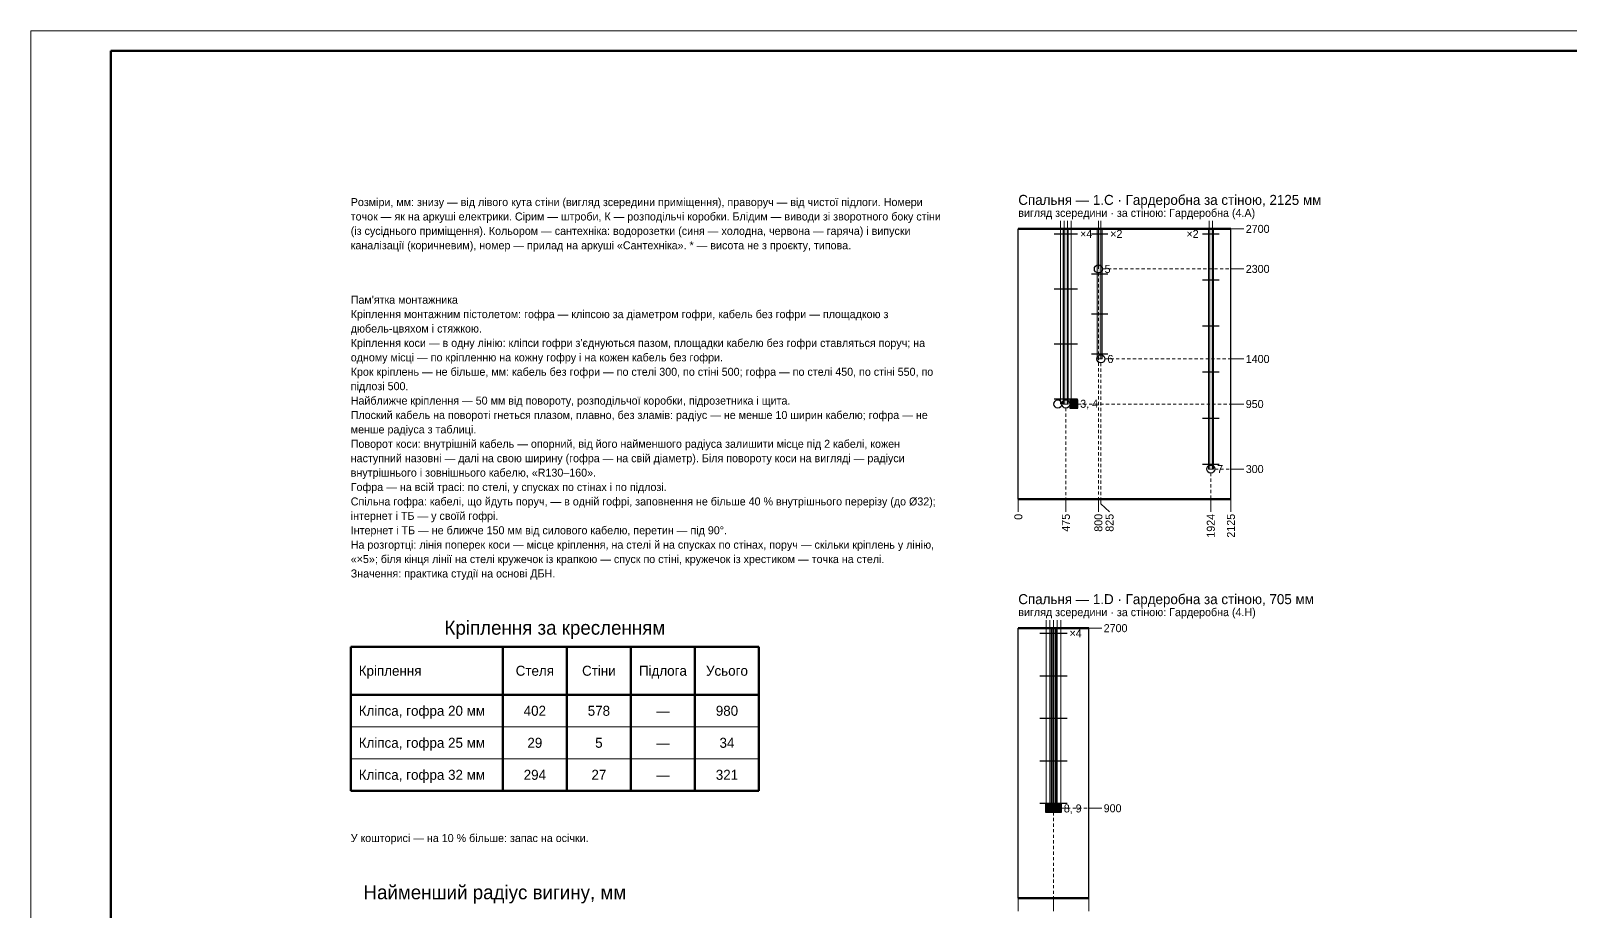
# Paper-space layout '07 Розгортки' of a CAD drawing. Header units: millimetres. Extents: x 0 to 841, y 0 to 594.
# Drawn here: x 0 to 384.6, y 374 to 594 of the extents above; entities that cross this region are included whole.
import ezdxf
from ezdxf.enums import TextEntityAlignment as Align

# ---------------------------------------------------------------- set-up
doc = ezdxf.new("R2010")
doc.units = ezdxf.units.MM
for name, color, linetype in [('A-SHEET', 7, 'Continuous'), ('A-TEXT', 7, 'Continuous'), ('E-ELEV', 7, 'Continuous')]:
    doc.layers.add(name, color=color, linetype=linetype)
doc.styles.add('PLEX_LIGHT', font='IBMPlexSans-Light.ttf')

psp = doc.layouts.new('07 Розгортки')

# ---------------------------------------------------------------- hatches: boundary and pattern name
at = {"layer": 'E-ELEV', "true_color": 0xe4ded3}
h = psp.add_hatch(color=7, dxfattribs=at)
h.dxf.hatch_style = 1
h.paths.add_polyline_path([(257.98, 500.75), (259.23, 500.75), (259.23, 544.5), (257.98, 544.5)])
h = psp.add_hatch(color=7, dxfattribs=at)
h.dxf.hatch_style = 1
h.paths.add_polyline_path([(266.42, 512), (267.67, 512), (267.67, 544.5), (266.42, 544.5)])
h = psp.add_hatch(color=7, dxfattribs=at)
h.dxf.hatch_style = 1
h.paths.add_polyline_path([(294.21, 484.5), (295.46, 484.5), (295.46, 544.5), (294.21, 544.5)])
at = {"layer": 'E-ELEV', "true_color": 0xffffff}
h = psp.add_hatch(color=7, dxfattribs=at)
h.dxf.hatch_style = 1
h.paths.add_polyline_path([(259.61, 499.75), (261.61, 499.75), (261.61, 501.75), (259.61, 501.75)])
at = {"layer": 'E-ELEV', "true_color": 0xe4ded3}
h = psp.add_hatch(color=7, dxfattribs=at)
h.dxf.hatch_style = 1
h.paths.add_polyline_path([(254.91, 399.74), (256.16, 399.74), (256.16, 444.74), (254.91, 444.74)])
h = psp.add_hatch(color=7, dxfattribs=at)
h.dxf.hatch_style = 1
h.paths.add_polyline_path([(255.16, 399.74), (255.91, 399.74), (255.91, 444.74), (255.16, 444.74)])
at = {"layer": 'E-ELEV', "true_color": 0xffffff}
h = psp.add_hatch(color=7, dxfattribs=at)
h.dxf.hatch_style = 1
h.paths.add_polyline_path([(253.53, 398.74), (255.53, 398.74), (255.53, 400.74), (253.53, 400.74)])
h = psp.add_hatch(color=7, dxfattribs=at)
h.dxf.hatch_style = 1
h.paths.add_polyline_path([(255.53, 398.74), (257.53, 398.74), (257.53, 400.74), (255.53, 400.74)])

# ---------------------------------------------------------------- linework, layer by layer
at = {"layer": 'A-SHEET', "lineweight": 18}
for p, q in [((841, 594), (0, 594)), ((0, 594), (0, 0)), ((79.94, 420.1), (181.94, 420.1)), ((79.94, 412.1), (181.94, 412.1))]:
    psp.add_line(p, q, dxfattribs=at)
at = {"layer": 'A-SHEET', "lineweight": 50}
for p, q in [((836, 589), (20, 589)), ((20, 589), (20, 5)), ((79.94, 440.1), (181.94, 440.1)), ((79.94, 440.1), (79.94, 404.1)), ((117.94, 440.1), (117.94, 404.1)), ((133.94, 440.1), (133.94, 404.1)), ((149.94, 440.1), (149.94, 404.1)), ((165.94, 440.1), (165.94, 404.1)), ((181.94, 440.1), (181.94, 404.1)), ((79.94, 428.1), (181.94, 428.1)), ((79.94, 404.1), (181.94, 404.1))]:
    psp.add_line(p, q, dxfattribs=at)
at = {"layer": 'E-ELEV', "lineweight": 15, "true_color": 0xf28e2b}
for p, q in [((257.26, 500.75), (257.26, 546.5)), ((259.96, 500.75), (259.96, 546.5)), ((267.36, 512), (267.36, 546.5)), ((253.73, 399.74), (253.73, 446.74)), ((254.63, 399.74), (254.63, 446.74)), ((255.53, 399.74), (255.53, 446.74)), ((256.43, 399.74), (256.43, 446.74)), ((257.33, 399.74), (257.33, 446.74))]:
    psp.add_line(p, q, dxfattribs=at)
at = {"layer": 'E-ELEV', "lineweight": 15, "true_color": 0x4e79a7}
for p, q in [((258.16, 500.75), (258.16, 546.5)), ((259.06, 500.75), (259.06, 546.5)), ((266.73, 534.5), (266.73, 546.5)), ((294.38, 484.5), (294.38, 546.5)), ((295.28, 484.5), (295.28, 546.5))]:
    psp.add_line(p, q, dxfattribs=at)
at = {"layer": 'E-ELEV', "lineweight": 50, "true_color": 0x29251f}
for p, q in [((246.73, 544.5), (299.86, 544.5)), ((246.73, 477), (299.86, 477)), ((246.73, 444.74), (264.36, 444.74)), ((246.73, 377.24), (264.36, 377.24))]:
    psp.add_line(p, q, dxfattribs=at)
at = {"layer": 'E-ELEV', "lineweight": 25, "true_color": 0x29251f}
for p, q in [((246.73, 477), (246.73, 544.5)), ((299.86, 477), (299.86, 544.5)), ((246.73, 377.24), (246.73, 444.74)), ((264.36, 377.24), (264.36, 444.74))]:
    psp.add_line(p, q, dxfattribs=at)
at = {"layer": 'E-ELEV', "lineweight": 25, "true_color": 0x29251f, "transparency": 33554559}
for p, q in [((255.66, 543.25), (261.56, 543.25)), ((265, 543.25), (269.1, 543.25)), ((292.78, 543.25), (296.88, 543.25)), ((265, 533.25), (269.1, 533.25)), ((292.78, 531.75), (296.88, 531.75)), ((255.66, 529.5), (261.56, 529.5)), ((265, 523.25), (269.1, 523.25)), ((292.78, 520.25), (296.88, 520.25)), ((255.66, 515.75), (261.56, 515.75)), ((265, 513.25), (269.1, 513.25)), ((292.78, 508.75), (296.88, 508.75)), ((255.66, 502), (261.56, 502)), ((292.78, 497.25), (296.88, 497.25)), ((292.78, 485.75), (296.88, 485.75)), ((252.13, 443.49), (258.93, 443.49)), ((252.13, 432.86), (258.93, 432.86)), ((252.13, 422.24), (258.93, 422.24)), ((252.13, 411.61), (258.93, 411.61)), ((252.13, 400.99), (258.93, 400.99))]:
    psp.add_line(p, q, dxfattribs=at)
at = {"layer": 'E-ELEV', "lineweight": 13, "true_color": 0x29251f}
for p, q in [((299.86, 544.5), (301.06, 544.5)), ((301.06, 544.5), (303.06, 544.5)), ((299.86, 534.5), (301.06, 534.5)), ((301.06, 534.5), (303.06, 534.5)), ((299.86, 512), (301.06, 512)), ((301.06, 512), (303.06, 512)), ((299.86, 500.75), (301.06, 500.75)), ((301.06, 500.75), (303.06, 500.75)), ((299.86, 484.5), (301.06, 484.5)), ((301.06, 484.5), (303.06, 484.5)), ((246.73, 477), (246.73, 475.8)), ((258.61, 477), (258.61, 475.8)), ((266.73, 477), (266.73, 475.8)), ((267.36, 477), (267.36, 475.8)), ((294.83, 477), (294.83, 475.8)), ((299.86, 477), (299.86, 475.8)), ((246.73, 475.8), (246.73, 473.8)), ((258.61, 475.8), (258.61, 473.8)), ((266.73, 475.8), (266.73, 473.8)), ((267.36, 475.8), (269.53, 473.8)), ((294.83, 475.8), (294.83, 473.8)), ((299.86, 475.8), (299.86, 473.8)), ((264.36, 444.74), (265.56, 444.74)), ((265.56, 444.74), (267.56, 444.74)), ((264.36, 399.74), (265.56, 399.74)), ((265.56, 399.74), (267.56, 399.74)), ((246.73, 377.24), (246.73, 376.04)), ((255.53, 377.24), (255.53, 376.04)), ((264.36, 377.24), (264.36, 376.04)), ((246.73, 376.04), (246.73, 374.04)), ((255.53, 376.04), (255.53, 374.04)), ((264.36, 376.04), (264.36, 374.04))]:
    psp.add_line(p, q, dxfattribs=at)
at = {"layer": 'E-ELEV', "lineweight": 13, "true_color": 0x9a9288}
for p, q in [((266.73, 533.5), (266.73, 532.7)), ((266.73, 532.1), (266.73, 531.3)), ((267.73, 534.5), (268.53, 534.5)), ((269.13, 534.5), (269.93, 534.5)), ((270.53, 534.5), (271.33, 534.5)), ((271.93, 534.5), (272.73, 534.5)), ((273.33, 534.5), (274.13, 534.5)), ((274.73, 534.5), (275.53, 534.5)), ((276.13, 534.5), (276.93, 534.5)), ((277.53, 534.5), (278.33, 534.5)), ((278.93, 534.5), (279.73, 534.5)), ((280.33, 534.5), (281.13, 534.5)), ((281.73, 534.5), (282.53, 534.5)), ((283.13, 534.5), (283.93, 534.5)), ((284.53, 534.5), (285.33, 534.5)), ((285.93, 534.5), (286.73, 534.5)), ((287.33, 534.5), (288.13, 534.5)), ((288.73, 534.5), (289.53, 534.5)), ((290.13, 534.5), (290.93, 534.5)), ((291.53, 534.5), (292.33, 534.5)), ((292.93, 534.5), (293.73, 534.5)), ((294.33, 534.5), (295.13, 534.5)), ((295.73, 534.5), (296.53, 534.5)), ((297.13, 534.5), (297.93, 534.5)), ((298.53, 534.5), (299.33, 534.5)), ((266.73, 530.7), (266.73, 529.9)), ((266.73, 529.3), (266.73, 528.5)), ((266.73, 527.9), (266.73, 527.1)), ((266.73, 526.5), (266.73, 525.7)), ((266.73, 525.1), (266.73, 524.3)), ((266.73, 523.7), (266.73, 522.9)), ((266.73, 522.3), (266.73, 521.5)), ((266.73, 520.9), (266.73, 520.1)), ((266.73, 519.5), (266.73, 518.7)), ((266.73, 518.1), (266.73, 517.3)), ((266.73, 516.7), (266.73, 515.9)), ((266.73, 515.3), (266.73, 514.5)), ((266.73, 513.9), (266.73, 513.1)), ((266.73, 512.5), (266.73, 511.7)), ((268.36, 512), (269.16, 512)), ((269.76, 512), (270.56, 512)), ((271.16, 512), (271.96, 512)), ((272.56, 512), (273.36, 512)), ((273.96, 512), (274.76, 512)), ((275.36, 512), (276.16, 512)), ((276.76, 512), (277.56, 512)), ((278.16, 512), (278.96, 512)), ((279.56, 512), (280.36, 512)), ((280.96, 512), (281.76, 512)), ((282.36, 512), (283.16, 512)), ((283.76, 512), (284.56, 512)), ((285.16, 512), (285.96, 512)), ((286.56, 512), (287.36, 512)), ((287.96, 512), (288.76, 512)), ((289.36, 512), (290.16, 512)), ((290.76, 512), (291.56, 512)), ((292.16, 512), (292.96, 512)), ((293.56, 512), (294.36, 512)), ((294.96, 512), (295.76, 512)), ((296.36, 512), (297.16, 512)), ((297.76, 512), (298.56, 512)), ((299.16, 512), (299.86, 512)), ((266.73, 511.1), (266.73, 510.3)), ((266.73, 509.7), (266.73, 508.9)), ((266.73, 508.3), (266.73, 507.5)), ((267.36, 511), (267.36, 510.2)), ((267.36, 509.6), (267.36, 508.8)), ((267.36, 508.2), (267.36, 507.4)), ((266.73, 506.9), (266.73, 506.1)), ((266.73, 505.5), (266.73, 504.7)), ((266.73, 504.1), (266.73, 503.3)), ((267.36, 506.8), (267.36, 506)), ((267.36, 505.4), (267.36, 504.6)), ((267.36, 504), (267.36, 503.2)), ((261.61, 500.75), (262.41, 500.75)), ((261.61, 500.75), (262.41, 500.75)), ((263.01, 500.75), (263.81, 500.75)), ((263.01, 500.75), (263.81, 500.75)), ((264.41, 500.75), (265.21, 500.75)), ((264.41, 500.75), (265.21, 500.75)), ((265.81, 500.75), (266.61, 500.75)), ((265.81, 500.75), (266.61, 500.75)), ((266.73, 502.7), (266.73, 501.9)), ((266.73, 501.3), (266.73, 500.5)), ((267.21, 500.75), (268.01, 500.75)), ((267.21, 500.75), (268.01, 500.75)), ((267.36, 502.6), (267.36, 501.8)), ((267.36, 501.2), (267.36, 500.4)), ((268.61, 500.75), (269.41, 500.75)), ((268.61, 500.75), (269.41, 500.75)), ((270.01, 500.75), (270.81, 500.75)), ((270.01, 500.75), (270.81, 500.75)), ((271.41, 500.75), (272.21, 500.75)), ((271.41, 500.75), (272.21, 500.75)), ((272.81, 500.75), (273.61, 500.75)), ((272.81, 500.75), (273.61, 500.75)), ((274.21, 500.75), (275.01, 500.75)), ((274.21, 500.75), (275.01, 500.75)), ((275.61, 500.75), (276.41, 500.75)), ((275.61, 500.75), (276.41, 500.75)), ((277.01, 500.75), (277.81, 500.75)), ((277.01, 500.75), (277.81, 500.75)), ((278.41, 500.75), (279.21, 500.75)), ((278.41, 500.75), (279.21, 500.75)), ((279.81, 500.75), (280.61, 500.75)), ((279.81, 500.75), (280.61, 500.75)), ((281.21, 500.75), (282.01, 500.75)), ((281.21, 500.75), (282.01, 500.75)), ((282.61, 500.75), (283.41, 500.75)), ((282.61, 500.75), (283.41, 500.75)), ((284.01, 500.75), (284.81, 500.75)), ((284.01, 500.75), (284.81, 500.75)), ((285.41, 500.75), (286.21, 500.75)), ((285.41, 500.75), (286.21, 500.75)), ((286.81, 500.75), (287.61, 500.75)), ((286.81, 500.75), (287.61, 500.75)), ((288.21, 500.75), (289.01, 500.75)), ((288.21, 500.75), (289.01, 500.75)), ((289.61, 500.75), (290.41, 500.75)), ((289.61, 500.75), (290.41, 500.75)), ((291.01, 500.75), (291.81, 500.75)), ((291.01, 500.75), (291.81, 500.75)), ((292.41, 500.75), (293.21, 500.75)), ((292.41, 500.75), (293.21, 500.75)), ((293.81, 500.75), (294.61, 500.75)), ((293.81, 500.75), (294.61, 500.75)), ((295.21, 500.75), (296.01, 500.75)), ((295.21, 500.75), (296.01, 500.75)), ((296.61, 500.75), (297.41, 500.75)), ((296.61, 500.75), (297.41, 500.75)), ((298.01, 500.75), (298.81, 500.75)), ((298.01, 500.75), (298.81, 500.75)), ((299.41, 500.75), (299.86, 500.75)), ((299.41, 500.75), (299.86, 500.75)), ((258.61, 499.75), (258.61, 498.95)), ((258.61, 499.75), (258.61, 498.95)), ((258.61, 498.35), (258.61, 497.55)), ((258.61, 498.35), (258.61, 497.55)), ((258.61, 496.95), (258.61, 496.15)), ((258.61, 496.95), (258.61, 496.15)), ((266.73, 499.9), (266.73, 499.1)), ((266.73, 498.5), (266.73, 497.7)), ((266.73, 497.1), (266.73, 496.3)), ((267.36, 499.8), (267.36, 499)), ((267.36, 498.4), (267.36, 497.6)), ((267.36, 497), (267.36, 496.2)), ((258.61, 495.55), (258.61, 494.75)), ((258.61, 495.55), (258.61, 494.75)), ((258.61, 494.15), (258.61, 493.35)), ((258.61, 494.15), (258.61, 493.35)), ((258.61, 492.75), (258.61, 491.95)), ((258.61, 492.75), (258.61, 491.95)), ((266.73, 495.7), (266.73, 494.9)), ((266.73, 494.3), (266.73, 493.5)), ((266.73, 492.9), (266.73, 492.1)), ((267.36, 495.6), (267.36, 494.8)), ((267.36, 494.2), (267.36, 493.4)), ((267.36, 492.8), (267.36, 492)), ((258.61, 491.35), (258.61, 490.55)), ((258.61, 491.35), (258.61, 490.55)), ((258.61, 489.95), (258.61, 489.15)), ((258.61, 489.95), (258.61, 489.15)), ((258.61, 488.55), (258.61, 487.75)), ((258.61, 488.55), (258.61, 487.75)), ((266.73, 491.5), (266.73, 490.7)), ((266.73, 490.1), (266.73, 489.3)), ((266.73, 488.7), (266.73, 487.9)), ((267.36, 491.4), (267.36, 490.6)), ((267.36, 490), (267.36, 489.2)), ((267.36, 488.6), (267.36, 487.8)), ((258.61, 487.15), (258.61, 486.35)), ((258.61, 487.15), (258.61, 486.35)), ((258.61, 485.75), (258.61, 484.95)), ((258.61, 485.75), (258.61, 484.95)), ((266.73, 487.3), (266.73, 486.5)), ((266.73, 485.9), (266.73, 485.1)), ((267.36, 487.2), (267.36, 486.4)), ((267.36, 485.8), (267.36, 485)), ((258.61, 484.35), (258.61, 483.55)), ((258.61, 484.35), (258.61, 483.55)), ((258.61, 482.95), (258.61, 482.15)), ((258.61, 482.95), (258.61, 482.15)), ((258.61, 481.55), (258.61, 480.75)), ((258.61, 481.55), (258.61, 480.75)), ((266.73, 484.5), (266.73, 483.7)), ((266.73, 483.1), (266.73, 482.3)), ((266.73, 481.7), (266.73, 480.9)), ((267.36, 484.4), (267.36, 483.6)), ((267.36, 483), (267.36, 482.2)), ((267.36, 481.6), (267.36, 480.8)), ((294.83, 483.5), (294.83, 482.7)), ((294.83, 482.1), (294.83, 481.3)), ((295.83, 484.5), (296.63, 484.5)), ((297.23, 484.5), (298.03, 484.5)), ((298.63, 484.5), (299.43, 484.5)), ((258.61, 480.15), (258.61, 479.35)), ((258.61, 480.15), (258.61, 479.35)), ((258.61, 478.75), (258.61, 477.95)), ((258.61, 478.75), (258.61, 477.95)), ((258.61, 477.35), (258.61, 477)), ((258.61, 477.35), (258.61, 477)), ((266.73, 480.3), (266.73, 479.5)), ((266.73, 478.9), (266.73, 478.1)), ((266.73, 477.5), (266.73, 477)), ((267.36, 480.2), (267.36, 479.4)), ((267.36, 478.8), (267.36, 478)), ((267.36, 477.4), (267.36, 477)), ((294.83, 480.7), (294.83, 479.9)), ((294.83, 479.3), (294.83, 478.5)), ((294.83, 477.9), (294.83, 477.1)), ((255.53, 398.74), (255.53, 397.94)), ((255.53, 398.74), (255.53, 397.94)), ((255.53, 397.34), (255.53, 396.54)), ((255.53, 397.34), (255.53, 396.54)), ((257.53, 399.74), (258.33, 399.74)), ((257.53, 399.74), (258.33, 399.74)), ((258.93, 399.74), (259.73, 399.74)), ((258.93, 399.74), (259.73, 399.74)), ((260.33, 399.74), (261.13, 399.74)), ((260.33, 399.74), (261.13, 399.74)), ((261.73, 399.74), (262.53, 399.74)), ((261.73, 399.74), (262.53, 399.74)), ((263.13, 399.74), (263.93, 399.74)), ((263.13, 399.74), (263.93, 399.74)), ((255.53, 395.94), (255.53, 395.14)), ((255.53, 395.94), (255.53, 395.14)), ((255.53, 394.54), (255.53, 393.74)), ((255.53, 394.54), (255.53, 393.74)), ((255.53, 393.14), (255.53, 392.34)), ((255.53, 393.14), (255.53, 392.34)), ((255.53, 391.74), (255.53, 390.94)), ((255.53, 391.74), (255.53, 390.94)), ((255.53, 390.34), (255.53, 389.54)), ((255.53, 390.34), (255.53, 389.54)), ((255.53, 388.94), (255.53, 388.14)), ((255.53, 388.94), (255.53, 388.14)), ((255.53, 387.54), (255.53, 386.74)), ((255.53, 387.54), (255.53, 386.74)), ((255.53, 386.14), (255.53, 385.34)), ((255.53, 386.14), (255.53, 385.34)), ((255.53, 384.74), (255.53, 383.94)), ((255.53, 384.74), (255.53, 383.94)), ((255.53, 383.34), (255.53, 382.54)), ((255.53, 383.34), (255.53, 382.54)), ((255.53, 381.94), (255.53, 381.14)), ((255.53, 381.94), (255.53, 381.14)), ((255.53, 380.54), (255.53, 379.74)), ((255.53, 380.54), (255.53, 379.74)), ((255.53, 379.14), (255.53, 378.34)), ((255.53, 379.14), (255.53, 378.34)), ((255.53, 377.74), (255.53, 377.24)), ((255.53, 377.74), (255.53, 377.24))]:
    psp.add_line(p, q, dxfattribs=at)
for points in [[(257.98, 500.75), (259.23, 500.75), (259.23, 544.5), (257.98, 544.5)], [(266.42, 512), (267.67, 512), (267.67, 544.5), (266.42, 544.5)], [(294.21, 484.5), (295.46, 484.5), (295.46, 544.5), (294.21, 544.5)], [(254.91, 399.74), (256.16, 399.74), (256.16, 444.74), (254.91, 444.74)], [(255.16, 399.74), (255.91, 399.74), (255.91, 444.74), (255.16, 444.74)]]:
    psp.add_lwpolyline(points, close=True, dxfattribs=at)
at = {"layer": 'E-ELEV', "lineweight": 25, "true_color": 0x29251f}
for points in [[(259.61, 499.75), (261.61, 499.75), (261.61, 501.75), (259.61, 501.75)], [(253.53, 398.74), (255.53, 398.74), (255.53, 400.74), (253.53, 400.74)], [(255.53, 398.74), (257.53, 398.74), (257.53, 400.74), (255.53, 400.74)]]:
    psp.add_lwpolyline(points, close=True, dxfattribs=at)
for centre in [(266.73, 534.5), (267.36, 512), (256.61, 500.75), (258.61, 500.75), (294.83, 484.5)]:
    psp.add_circle(centre, 1, dxfattribs=at)

# ---------------------------------------------------------------- texts
at = {"layer": 'A-TEXT', "style": 'PLEX_LIGHT'}
for s, height, p in [('Розміри, мм: знизу — від лівого кута стіни (вигляд зсередини приміщення), праворуч — від чистої підлоги. Номери', 2, (79.94, 551.2)), ('точок — як на аркуші електрики. Сірим — штроби, К — розподільчі коробки. Блідим — виводи зі зворотного боку стіни', 2, (79.94, 547.6)), ('(із сусіднього приміщення). Кольором — сантехніка: водорозетки (синя — холодна, червона — гаряча) і випуски', 2, (79.94, 544)), ('каналізації (коричневим), номер — прилад на аркуші «Сантехніка». * — висота не з проєкту, типова.', 2, (79.94, 540.4)), ("Пам'ятка монтажника", 2, (79.94, 526.8)), ('Кріплення монтажним пістолетом: гофра — кліпсою за діаметром гофри, кабель без гофри — площадкою з', 2, (79.94, 523.2)), ('дюбель-цвяхом і стяжкою.', 2, (79.94, 519.6)), ("Кріплення коси — в одну лінію: кліпси гофри з'єднуються пазом, площадки кабелю без гофри ставляться поруч; на", 2, (79.94, 516)), ('одному місці — по кріпленню на кожну гофру і на кожен кабель без гофри.', 2, (79.94, 512.4)), ('Крок кріплень — не більше, мм: кабель без гофри — по стелі 300, по стіні 500; гофра — по стелі 450, по стіні 550, по', 2, (79.94, 508.8)), ('підлозі 500.', 2, (79.94, 505.2)), ('Найближче кріплення — 50 мм від повороту, розподільчої коробки, підрозетника і щита.', 2, (79.94, 501.6)), ('Плоский кабель на повороті гнеться плазом, плавно, без зламів: радіус — не менше 10 ширин кабелю; гофра — не', 2, (79.94, 498)), ('менше радіуса з таблиці.', 2, (79.94, 494.4)), ('Поворот коси: внутрішній кабель — опорний, від його найменшого радіуса залишити місце під 2 кабелі, кожен', 2, (79.94, 490.8)), ('наступний назовні — далі на свою ширину (гофра — на свій діаметр). Біля повороту коси на вигляді — радіуси', 2, (79.94, 487.2)), ('внутрішнього і зовнішнього кабелю, «R130–160».', 2, (79.94, 483.6)), ('Гофра — на всій трасі: по стелі, у спусках по стінах і по підлозі.', 2, (79.94, 480)), ('Спільна гофра: кабелі, що йдуть поруч, — в одній гофрі, заповнення не більше 40 % внутрішнього перерізу (до Ø32);', 2, (79.94, 476.4)), ('інтернет і ТБ — у своїй гофрі.', 2, (79.94, 472.8)), ('Інтернет і ТБ — не ближче 150 мм від силового кабелю, перетин — під 90°.', 2, (79.94, 469.2)), ('На розгортці: лінія поперек коси — місце кріплення, на стелі й на спусках по стінах, поруч — скільки кріплень у лінію,', 2, (79.94, 465.6)), ('«×5»; біля кінця лінії на стелі кружечок із крапкою — спуск по стіні, кружечок із хрестиком — точка на стелі.', 2, (79.94, 462)), ('Значення: практика студії на основі ДБН.', 2, (79.94, 458.4)), ('Кріплення', 2.5, (81.94, 434.1)), ('Кліпса, гофра 20 мм', 2.5, (81.94, 424.1)), ('Кліпса, гофра 25 мм', 2.5, (81.94, 416.1)), ('Кліпса, гофра 32 мм', 2.5, (81.94, 408.1)), ('У кошторисі — на 10 % більше: запас на осічки.', 2, (79.94, 392.3))]:
    psp.add_text(s, height=height, dxfattribs=at).set_placement(p, align=Align.MIDDLE_LEFT)
for s, height, p in [('Кріплення за кресленням', 3.5, (130.94, 444.85)), ('Стеля', 2.5, (125.94, 434.1)), ('Стіни', 2.5, (141.94, 434.1)), ('Підлога', 2.5, (157.94, 434.1)), ('Усього', 2.5, (173.94, 434.1)), ('402', 2.5, (125.94, 424.1)), ('578', 2.5, (141.94, 424.1)), ('—', 2.5, (157.94, 424.1)), ('980', 2.5, (173.94, 424.1)), ('29', 2.5, (125.94, 416.1)), ('5', 2.5, (141.94, 416.1)), ('—', 2.5, (157.94, 416.1)), ('34', 2.5, (173.94, 416.1)), ('294', 2.5, (125.94, 408.1)), ('27', 2.5, (141.94, 408.1)), ('—', 2.5, (157.94, 408.1)), ('321', 2.5, (173.94, 408.1)), ('Найменший радіус вигину, мм', 3.5, (115.94, 378.75))]:
    psp.add_text(s, height=height, dxfattribs=at).set_placement(p, align=Align.MIDDLE_CENTER)
at = {"layer": 'E-ELEV', "true_color": 0x29251f, "style": 'PLEX_LIGHT'}
for s, height, p in [('Спальня — 1.C · Гардеробна за стіною, 2125 мм', 2.5, (246.73, 551.75)), ('вигляд зсередини · за стіною: Гардеробна (4.A)', 2, (246.73, 548.5)), ('×4', 2, (262.16, 543.25)), ('×2', 2, (269.7, 543.25)), ('×2', 2, (288.74, 543.25)), ('2700', 2, (303.56, 544.5)), ('5', 2, (268.3, 534.5)), ('2300', 2, (303.56, 534.5)), ('6', 2, (269, 512)), ('1400', 2, (303.56, 512)), ('3, 4', 2, (262.2, 500.8)), ('950', 2, (303.56, 500.75)), ('7', 2, (296.4, 484.5)), ('300', 2, (303.56, 484.5)), ('Спальня — 1.D · Гардеробна за стіною, 705 мм', 2.5, (246.73, 451.99)), ('вигляд зсередини · за стіною: Гардеробна (4.H)', 2, (246.73, 448.74)), ('×4', 2, (259.53, 443.49)), ('2700', 2, (268.06, 444.74)), ('8, 9', 2, (258.1, 399.7)), ('900', 2, (268.06, 399.74))]:
    psp.add_text(s, height=height, dxfattribs=at).set_placement(p, align=Align.MIDDLE_LEFT)
for s, p in [('0', (246.73, 473.3)), ('475', (258.61, 473.3)), ('800', (266.73, 473.3)), ('825', (269.53, 473.3)), ('1924', (294.83, 473.3)), ('2125', (299.86, 473.3))]:
    psp.add_text(s, height=2, rotation=90, dxfattribs=at).set_placement(p, align=Align.MIDDLE_RIGHT)

doc.saveas('drawing.dxf')
